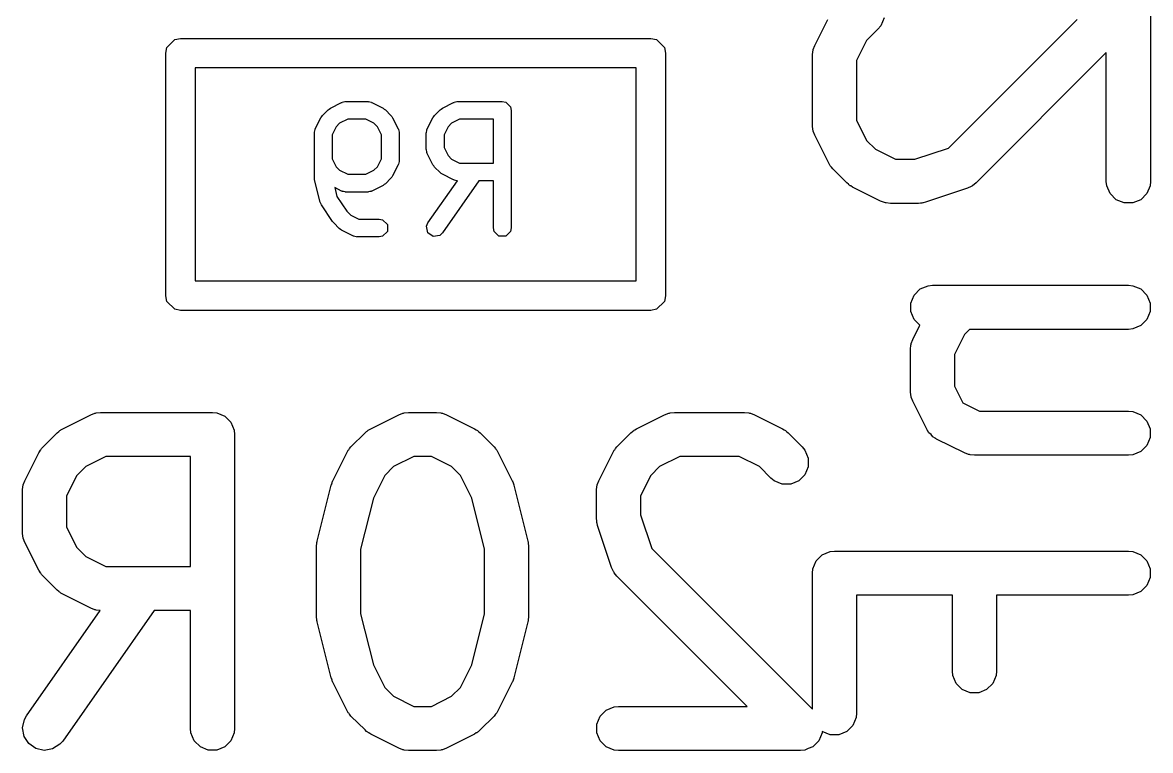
# Model space of a CAD drawing. Header units: inches. Extents: x 4.98 to 6.65, y -4.98 to -3.32.
# Drawn here: x 5.3017 to 5.4527, y -4.4539 to -4.3564 of the extents above; entities that cross this region are included whole.
import ezdxf

# ---------------------------------------------------------------- set-up
doc = ezdxf.new("R2010")
doc.units = ezdxf.units.IN
doc.header["$MEASUREMENT"] = 0
doc.layers.add('BLACK', color=250, linetype='CONTINUOUS')

msp = doc.modelspace()

# ---------------------------------------------------------------- linework, layer by layer
at = {"layer": 'BLACK', "linetype": 'CONTINUOUS'}
for p, q in [((5.45275, -4.35371), (5.45275, -4.37769)), ((5.40778, -4.3595), (5.40954, -4.356)), ((5.41707, -4.35577), (5.41663, -4.35684)), ((5.4257, -4.37324), (5.44295, -4.356)), ((5.41626, -4.35729), (5.41473, -4.35882)), ((5.41663, -4.35684), (5.41626, -4.35729)), ((5.32102, -4.35978), (5.32208, -4.35871)), ((5.32208, -4.35871), (5.32283, -4.35856)), ((5.32283, -4.35856), (5.38583, -4.35856)), ((5.38583, -4.35856), (5.38658, -4.35871)), ((5.38658, -4.35871), (5.38765, -4.35978)), ((5.41473, -4.35882), (5.41338, -4.36152)), ((5.32087, -4.36053), (5.32102, -4.35978)), ((5.32087, -4.39301), (5.32087, -4.36053)), ((5.38765, -4.35978), (5.3878, -4.36053)), ((5.3878, -4.36053), (5.3878, -4.39301)), ((5.40747, -4.36082), (5.40753, -4.36025)), ((5.40747, -4.3702), (5.40747, -4.36082)), ((5.40753, -4.36025), (5.40757, -4.36015)), ((5.40757, -4.36015), (5.40758, -4.36004)), ((5.40758, -4.36004), (5.40778, -4.3595)), ((5.44684, -4.36045), (5.42939, -4.37791)), ((5.44684, -4.37769), (5.44684, -4.36045)), ((5.41338, -4.36152), (5.41338, -4.3695)), ((5.3248, -4.3625), (5.3248, -4.39104)), ((5.38386, -4.3625), (5.3248, -4.3625)), ((5.38386, -4.39104), (5.38386, -4.3625)), ((5.34187, -4.36885), (5.34262, -4.3681)), ((5.34262, -4.3681), (5.34278, -4.368)), ((5.34278, -4.368), (5.34293, -4.36788)), ((5.34293, -4.36788), (5.34443, -4.36713)), ((5.34443, -4.36713), (5.34449, -4.36711)), ((5.34449, -4.36711), (5.3445, -4.36709)), ((5.3445, -4.36709), (5.34469, -4.36706)), ((5.34469, -4.36706), (5.34487, -4.36701)), ((5.34487, -4.36701), (5.3449, -4.36702)), ((5.3449, -4.36702), (5.34496, -4.367)), ((5.34496, -4.367), (5.34796, -4.367)), ((5.34796, -4.367), (5.34801, -4.36702)), ((5.34801, -4.36702), (5.34804, -4.36701)), ((5.34804, -4.36701), (5.34822, -4.36706)), ((5.34822, -4.36706), (5.34841, -4.36709)), ((5.34841, -4.36709), (5.34843, -4.36711)), ((5.34843, -4.36711), (5.34848, -4.36713)), ((5.34848, -4.36713), (5.34998, -4.36788)), ((5.34998, -4.36788), (5.35013, -4.368)), ((5.35013, -4.368), (5.35029, -4.3681)), ((5.35029, -4.3681), (5.35104, -4.36885)), ((5.35687, -4.36885), (5.35762, -4.3681)), ((5.35762, -4.3681), (5.35778, -4.368)), ((5.35778, -4.368), (5.35793, -4.36788)), ((5.35793, -4.36788), (5.35943, -4.36713)), ((5.35943, -4.36713), (5.35948, -4.36711)), ((5.35948, -4.36711), (5.3595, -4.36709)), ((5.3595, -4.36709), (5.35969, -4.36706)), ((5.35969, -4.36706), (5.35987, -4.36701)), ((5.35987, -4.36701), (5.3599, -4.36702)), ((5.3599, -4.36702), (5.35995, -4.367)), ((5.35995, -4.367), (5.36595, -4.367)), ((5.36595, -4.367), (5.36641, -4.36709)), ((5.36641, -4.36709), (5.36705, -4.36773)), ((5.36705, -4.36773), (5.36714, -4.36819)), ((5.36714, -4.36819), (5.36714, -4.38393)), ((5.3409, -4.37066), (5.34165, -4.36916)), ((5.34165, -4.36916), (5.34177, -4.36901)), ((5.34177, -4.36901), (5.34187, -4.36885)), ((5.34416, -4.36991), (5.34368, -4.37039)), ((5.34524, -4.36937), (5.34416, -4.36991)), ((5.34768, -4.36937), (5.34524, -4.36937)), ((5.34876, -4.36991), (5.34768, -4.36937)), ((5.34924, -4.37039), (5.34876, -4.36991)), ((5.35104, -4.36885), (5.35115, -4.36901)), ((5.35115, -4.36901), (5.35126, -4.36916)), ((5.35126, -4.36916), (5.35201, -4.37066)), ((5.3559, -4.37066), (5.35665, -4.36916)), ((5.35665, -4.36916), (5.35677, -4.36901)), ((5.35677, -4.36901), (5.35687, -4.36885)), ((5.35915, -4.36991), (5.35868, -4.37039)), ((5.36023, -4.36937), (5.35915, -4.36991)), ((5.36477, -4.36937), (5.36023, -4.36937)), ((5.36477, -4.37525), (5.36477, -4.36937)), ((5.41338, -4.3695), (5.41473, -4.3722)), ((5.34078, -4.3711), (5.34083, -4.37092)), ((5.34079, -4.37113), (5.34078, -4.3711)), ((5.34078, -4.37119), (5.34079, -4.37113)), ((5.34078, -4.37718), (5.34078, -4.37119)), ((5.34083, -4.37092), (5.34087, -4.37073)), ((5.34087, -4.37073), (5.34089, -4.37071)), ((5.34089, -4.37071), (5.3409, -4.37066)), ((5.34368, -4.37039), (5.34314, -4.37146)), ((5.34978, -4.37146), (5.34924, -4.37039)), ((5.35201, -4.37066), (5.35203, -4.37071)), ((5.35203, -4.37071), (5.35205, -4.37073)), ((5.35205, -4.37073), (5.35208, -4.37092)), ((5.35208, -4.37092), (5.35213, -4.3711)), ((5.35213, -4.3711), (5.35213, -4.37113)), ((5.35213, -4.37113), (5.35214, -4.37119)), ((5.35214, -4.37119), (5.35214, -4.37494)), ((5.35577, -4.37119), (5.35579, -4.37113)), ((5.35577, -4.37344), (5.35577, -4.37119)), ((5.35578, -4.3711), (5.35583, -4.37092)), ((5.35579, -4.37113), (5.35578, -4.3711)), ((5.35583, -4.37092), (5.35586, -4.37073)), ((5.35586, -4.37073), (5.35588, -4.37071)), ((5.35588, -4.37071), (5.3559, -4.37066)), ((5.35868, -4.37039), (5.35814, -4.37146)), ((5.40753, -4.37077), (5.40747, -4.3702)), ((5.40757, -4.37087), (5.40753, -4.37077)), ((5.40758, -4.37098), (5.40757, -4.37087)), ((5.40778, -4.37152), (5.40758, -4.37098)), ((5.34314, -4.37146), (5.34314, -4.37466)), ((5.34978, -4.37466), (5.34978, -4.37146)), ((5.35814, -4.37146), (5.35814, -4.37316)), ((5.40966, -4.37527), (5.40778, -4.37152)), ((5.41473, -4.3722), (5.41592, -4.37339)), ((5.35579, -4.37349), (5.35577, -4.37344)), ((5.35578, -4.37352), (5.35579, -4.37349)), ((5.35583, -4.3737), (5.35578, -4.37352)), ((5.35586, -4.37389), (5.35583, -4.3737)), ((5.35588, -4.37391), (5.35586, -4.37389)), ((5.3559, -4.37396), (5.35588, -4.37391)), ((5.35665, -4.37546), (5.3559, -4.37396)), ((5.35814, -4.37316), (5.35868, -4.37424)), ((5.35868, -4.37424), (5.35915, -4.37471)), ((5.41592, -4.37339), (5.41862, -4.37474)), ((5.4212, -4.37474), (5.4257, -4.37324)), ((5.34314, -4.37466), (5.34368, -4.37574)), ((5.34368, -4.37574), (5.34416, -4.37621)), ((5.34876, -4.37621), (5.34924, -4.37574)), ((5.34924, -4.37574), (5.34978, -4.37466)), ((5.35201, -4.37546), (5.35126, -4.37696)), ((5.35203, -4.37541), (5.35201, -4.37546)), ((5.35205, -4.37539), (5.35203, -4.37541)), ((5.35208, -4.3752), (5.35205, -4.37539)), ((5.35213, -4.37502), (5.35208, -4.3752)), ((5.35214, -4.37494), (5.35213, -4.37499)), ((5.35213, -4.37499), (5.35213, -4.37502)), ((5.35677, -4.37561), (5.35665, -4.37546)), ((5.35687, -4.37577), (5.35677, -4.37561)), ((5.35762, -4.37652), (5.35687, -4.37577)), ((5.35915, -4.37471), (5.36023, -4.37525)), ((5.36023, -4.37525), (5.36477, -4.37525)), ((5.40982, -4.37551), (5.40966, -4.37527)), ((5.40985, -4.37559), (5.40982, -4.37551)), ((5.40991, -4.37567), (5.40985, -4.37559)), ((5.40997, -4.37576), (5.40991, -4.37567)), ((5.41003, -4.37581), (5.40997, -4.37576)), ((5.41021, -4.37603), (5.41003, -4.37581)), ((5.41862, -4.37474), (5.4212, -4.37474)), ((5.3408, -4.37733), (5.34078, -4.37718)), ((5.34081, -4.37747), (5.3408, -4.37733)), ((5.34156, -4.38047), (5.34081, -4.37747)), ((5.34416, -4.37621), (5.34524, -4.37675)), ((5.34524, -4.37675), (5.34768, -4.37675)), ((5.34768, -4.37675), (5.34876, -4.37621)), ((5.35104, -4.37727), (5.35029, -4.37802)), ((5.35115, -4.37711), (5.35104, -4.37727)), ((5.35126, -4.37696), (5.35115, -4.37711)), ((5.35778, -4.37663), (5.35762, -4.37652)), ((5.35793, -4.37674), (5.35778, -4.37663)), ((5.35943, -4.37749), (5.35793, -4.37674)), ((5.41209, -4.37791), (5.41021, -4.37603)), ((5.34443, -4.37899), (5.34351, -4.37853)), ((5.34351, -4.37853), (5.3438, -4.3797)), ((5.34449, -4.37901), (5.34443, -4.37899)), ((5.34848, -4.37899), (5.34843, -4.37901)), ((5.34998, -4.37824), (5.34848, -4.37899)), ((5.35013, -4.37813), (5.34998, -4.37824)), ((5.35029, -4.37802), (5.35013, -4.37813)), ((5.35599, -4.38326), (5.35994, -4.37761)), ((5.36282, -4.37762), (5.35792, -4.38461)), ((5.35948, -4.37751), (5.35943, -4.37749)), ((5.3595, -4.37753), (5.35948, -4.37751)), ((5.35969, -4.37756), (5.3595, -4.37753)), ((5.35987, -4.37761), (5.35969, -4.37756)), ((5.3599, -4.3776), (5.35987, -4.37761)), ((5.35994, -4.37761), (5.3599, -4.3776)), ((5.36477, -4.37762), (5.36282, -4.37762)), ((5.36477, -4.38393), (5.36477, -4.37762)), ((5.41231, -4.37809), (5.41209, -4.37791)), ((5.41237, -4.37815), (5.41231, -4.37809)), ((5.41245, -4.37821), (5.41237, -4.37815)), ((5.41254, -4.37828), (5.41245, -4.37821)), ((5.41261, -4.37831), (5.41254, -4.37828)), ((5.41285, -4.37846), (5.41261, -4.37831)), ((5.4166, -4.38034), (5.41285, -4.37846)), ((5.42823, -4.37862), (5.42261, -4.3805)), ((5.42876, -4.37839), (5.42823, -4.37862)), ((5.42884, -4.37832), (5.42876, -4.37839)), ((5.42894, -4.37828), (5.42884, -4.37832)), ((5.42939, -4.37791), (5.42894, -4.37828)), ((5.4469, -4.37827), (5.44684, -4.37769)), ((5.44734, -4.37934), (5.4469, -4.37827)), ((5.45269, -4.37827), (5.45225, -4.37934)), ((5.45275, -4.37769), (5.45269, -4.37827)), ((5.34165, -4.38065), (5.34156, -4.38047)), ((5.3438, -4.3797), (5.34512, -4.38168)), ((5.3445, -4.37903), (5.34449, -4.37901)), ((5.34469, -4.37906), (5.3445, -4.37903)), ((5.34487, -4.37911), (5.34469, -4.37906)), ((5.3449, -4.3791), (5.34487, -4.37911)), ((5.34496, -4.37912), (5.3449, -4.3791)), ((5.34796, -4.37912), (5.34496, -4.37912)), ((5.34801, -4.3791), (5.34796, -4.37912)), ((5.34804, -4.37911), (5.34801, -4.3791)), ((5.34822, -4.37906), (5.34804, -4.37911)), ((5.34841, -4.37903), (5.34822, -4.37906)), ((5.34843, -4.37901), (5.34841, -4.37903)), ((5.41715, -4.38054), (5.4166, -4.38034)), ((5.42261, -4.3805), (5.42232, -4.38056)), ((5.44816, -4.38015), (5.44734, -4.37934)), ((5.44922, -4.38059), (5.44816, -4.38015)), ((5.45144, -4.38015), (5.45037, -4.38059)), ((5.45225, -4.37934), (5.45144, -4.38015)), ((5.34172, -4.38084), (5.34165, -4.38065)), ((5.34322, -4.38309), (5.34172, -4.38084)), ((5.34512, -4.38168), (5.34566, -4.38221)), ((5.41725, -4.38055), (5.41715, -4.38054)), ((5.41735, -4.38059), (5.41725, -4.38055)), ((5.41792, -4.38065), (5.41735, -4.38059)), ((5.42167, -4.38065), (5.41792, -4.38065)), ((5.42197, -4.38062), (5.42167, -4.38065)), ((5.42204, -4.38062), (5.42197, -4.38062)), ((5.42215, -4.3806), (5.42204, -4.38062)), ((5.42225, -4.38059), (5.42215, -4.3806)), ((5.42232, -4.38056), (5.42225, -4.38059)), ((5.45037, -4.38059), (5.44922, -4.38059)), ((5.34331, -4.38317), (5.34322, -4.38309)), ((5.34337, -4.38327), (5.34331, -4.38317)), ((5.34412, -4.38402), (5.34337, -4.38327)), ((5.34566, -4.38221), (5.34674, -4.38275)), ((5.34674, -4.38275), (5.34946, -4.38275)), ((5.34946, -4.38275), (5.34991, -4.38284)), ((5.34991, -4.38284), (5.35055, -4.38348)), ((5.35055, -4.38348), (5.35055, -4.38439)), ((5.3558, -4.38368), (5.35599, -4.38326)), ((5.34428, -4.38412), (5.34412, -4.38402)), ((5.34443, -4.38424), (5.34428, -4.38412)), ((5.34593, -4.38499), (5.34443, -4.38424)), ((5.34599, -4.38501), (5.34593, -4.38499)), ((5.346, -4.38503), (5.34599, -4.38501)), ((5.34619, -4.38506), (5.346, -4.38503)), ((5.34991, -4.38503), (5.34946, -4.38512)), ((5.35055, -4.38439), (5.34991, -4.38503)), ((5.35596, -4.38457), (5.3558, -4.38368)), ((5.3567, -4.38509), (5.35596, -4.38457)), ((5.35759, -4.38493), (5.3567, -4.38509)), ((5.35792, -4.38461), (5.35759, -4.38493)), ((5.36486, -4.38439), (5.36477, -4.38393)), ((5.3655, -4.38503), (5.36486, -4.38439)), ((5.36641, -4.38503), (5.3655, -4.38503)), ((5.36705, -4.38439), (5.36641, -4.38503)), ((5.36714, -4.38393), (5.36705, -4.38439)), ((5.34637, -4.38511), (5.34619, -4.38506)), ((5.3464, -4.3851), (5.34637, -4.38511)), ((5.34646, -4.38512), (5.3464, -4.3851)), ((5.34946, -4.38512), (5.34646, -4.38512)), ((5.3248, -4.39104), (5.38386, -4.39104)), ((5.42109, -4.39293), (5.42191, -4.39211)), ((5.42191, -4.39211), (5.42297, -4.39167)), ((5.42297, -4.39167), (5.42355, -4.39162)), ((5.42355, -4.39162), (5.4498, -4.39162)), ((5.4498, -4.39162), (5.45037, -4.39167)), ((5.45037, -4.39167), (5.45144, -4.39211)), ((5.45144, -4.39211), (5.45225, -4.39293)), ((5.32102, -4.39377), (5.32087, -4.39301)), ((5.32208, -4.39483), (5.32102, -4.39377)), ((5.38765, -4.39377), (5.38658, -4.39483)), ((5.3878, -4.39301), (5.38765, -4.39377)), ((5.42065, -4.39399), (5.42109, -4.39293)), ((5.42065, -4.39514), (5.42065, -4.39399)), ((5.45225, -4.39293), (5.45269, -4.39399)), ((5.45269, -4.39399), (5.45269, -4.39514)), ((5.32283, -4.39498), (5.32208, -4.39483)), ((5.38583, -4.39498), (5.32283, -4.39498)), ((5.38658, -4.39483), (5.38583, -4.39498)), ((5.42109, -4.39621), (5.42065, -4.39514)), ((5.45269, -4.39514), (5.45225, -4.39621)), ((5.42091, -4.39887), (5.42186, -4.39697)), ((5.42186, -4.39697), (5.42109, -4.39621)), ((5.45144, -4.39702), (5.45037, -4.39746)), ((5.45225, -4.39621), (5.45144, -4.39702)), ((5.42785, -4.39819), (5.4265, -4.40089)), ((5.42852, -4.39752), (5.42785, -4.39819)), ((5.4498, -4.39752), (5.42852, -4.39752)), ((5.45037, -4.39746), (5.4498, -4.39752)), ((5.4206, -4.40019), (5.42065, -4.39962)), ((5.42065, -4.39962), (5.42069, -4.39952)), ((5.42069, -4.39952), (5.4207, -4.39941)), ((5.4207, -4.39941), (5.42091, -4.39887)), ((5.4206, -4.40582), (5.4206, -4.40019)), ((5.4265, -4.40089), (5.4265, -4.40512)), ((5.42065, -4.40639), (5.4206, -4.40582)), ((5.4265, -4.40512), (5.42762, -4.40737)), ((5.42069, -4.40649), (5.42065, -4.40639)), ((5.4207, -4.4066), (5.42069, -4.40649)), ((5.42091, -4.40714), (5.4207, -4.4066)), ((5.42278, -4.41089), (5.42091, -4.40714)), ((5.42762, -4.40737), (5.42987, -4.40849)), ((5.30708, -4.41084), (5.31083, -4.40897)), ((5.31083, -4.40897), (5.31137, -4.40876)), ((5.31137, -4.40876), (5.31147, -4.40875)), ((5.31147, -4.40875), (5.31157, -4.40871)), ((5.31157, -4.40871), (5.31215, -4.40865)), ((5.31215, -4.40865), (5.32715, -4.40865)), ((5.32715, -4.40865), (5.32772, -4.40871)), ((5.32772, -4.40871), (5.32879, -4.40915)), ((5.32879, -4.40915), (5.3296, -4.40997)), ((5.34832, -4.41084), (5.35207, -4.40897)), ((5.35207, -4.40897), (5.35261, -4.40876)), ((5.35261, -4.40876), (5.35272, -4.40875)), ((5.35272, -4.40875), (5.35282, -4.40871)), ((5.35282, -4.40871), (5.35339, -4.40865)), ((5.35339, -4.40865), (5.35714, -4.40865)), ((5.35714, -4.40865), (5.35772, -4.40871)), ((5.35772, -4.40871), (5.35782, -4.40875)), ((5.35782, -4.40875), (5.35792, -4.40876)), ((5.35792, -4.40876), (5.35846, -4.40897)), ((5.35846, -4.40897), (5.36221, -4.41084)), ((5.38394, -4.41084), (5.38769, -4.40897)), ((5.38769, -4.40897), (5.38823, -4.40876)), ((5.38823, -4.40876), (5.38834, -4.40875)), ((5.38834, -4.40875), (5.38844, -4.40871)), ((5.38844, -4.40871), (5.38901, -4.40865)), ((5.38901, -4.40865), (5.39839, -4.40865)), ((5.39839, -4.40865), (5.39896, -4.40871)), ((5.39896, -4.40871), (5.39906, -4.40875)), ((5.39906, -4.40875), (5.39917, -4.40876)), ((5.39917, -4.40876), (5.39971, -4.40897)), ((5.39971, -4.40897), (5.40346, -4.41084)), ((5.42987, -4.40849), (5.4498, -4.40849)), ((5.4498, -4.40849), (5.45037, -4.40854)), ((5.45037, -4.40854), (5.45144, -4.40899)), ((5.45144, -4.40899), (5.45225, -4.4098)), ((5.3296, -4.40997), (5.33004, -4.41103)), ((5.45225, -4.4098), (5.45269, -4.41086)), ((5.30444, -4.41327), (5.30631, -4.41139)), ((5.30631, -4.41139), (5.30654, -4.41121)), ((5.30654, -4.41121), (5.30659, -4.41115)), ((5.30659, -4.41115), (5.30668, -4.41109)), ((5.30668, -4.41109), (5.30676, -4.41103)), ((5.30676, -4.41103), (5.30683, -4.411)), ((5.30683, -4.411), (5.30708, -4.41084)), ((5.33004, -4.41103), (5.3301, -4.41161)), ((5.3301, -4.41161), (5.3301, -4.45098)), ((5.34568, -4.41327), (5.34756, -4.41139)), ((5.34756, -4.41139), (5.34778, -4.41121)), ((5.34778, -4.41121), (5.34783, -4.41115)), ((5.34783, -4.41115), (5.34792, -4.41109)), ((5.34792, -4.41109), (5.348, -4.41103)), ((5.348, -4.41103), (5.34808, -4.411)), ((5.34808, -4.411), (5.34832, -4.41084)), ((5.36221, -4.41084), (5.36246, -4.411)), ((5.36246, -4.411), (5.36253, -4.41103)), ((5.36253, -4.41103), (5.36261, -4.41109)), ((5.36261, -4.41109), (5.3627, -4.41115)), ((5.3627, -4.41115), (5.36275, -4.41121)), ((5.36275, -4.41121), (5.36298, -4.41139)), ((5.36298, -4.41139), (5.36486, -4.41327)), ((5.3813, -4.41327), (5.38318, -4.41139)), ((5.38318, -4.41139), (5.3834, -4.41121)), ((5.3834, -4.41121), (5.38345, -4.41115)), ((5.38345, -4.41115), (5.38354, -4.41109)), ((5.38354, -4.41109), (5.38362, -4.41103)), ((5.38362, -4.41103), (5.3837, -4.411)), ((5.3837, -4.411), (5.38394, -4.41084)), ((5.40346, -4.41084), (5.40371, -4.411)), ((5.40371, -4.411), (5.40378, -4.41103)), ((5.40378, -4.41103), (5.40386, -4.41109)), ((5.40386, -4.41109), (5.40395, -4.41115)), ((5.40395, -4.41115), (5.404, -4.41121)), ((5.404, -4.41121), (5.40423, -4.41139)), ((5.40423, -4.41139), (5.4061, -4.41327)), ((5.42284, -4.41098), (5.42278, -4.41089)), ((5.42286, -4.41103), (5.42284, -4.41098)), ((5.42291, -4.41108), (5.42286, -4.41103)), ((5.42309, -4.41138), (5.42291, -4.41108)), ((5.42337, -4.41162), (5.42309, -4.41138)), ((5.42361, -4.4119), (5.42337, -4.41162)), ((5.42391, -4.41208), (5.42361, -4.4119)), ((5.42396, -4.41213), (5.42391, -4.41208)), ((5.42401, -4.41215), (5.42396, -4.41213)), ((5.4241, -4.41221), (5.42401, -4.41215)), ((5.42785, -4.41408), (5.4241, -4.41221)), ((5.45269, -4.41202), (5.45225, -4.41308)), ((5.45269, -4.41086), (5.45269, -4.41202)), ((5.30404, -4.41379), (5.30407, -4.41372)), ((5.30407, -4.41372), (5.30414, -4.41364)), ((5.30414, -4.41364), (5.30419, -4.41355)), ((5.30419, -4.41355), (5.30425, -4.4135)), ((5.30425, -4.4135), (5.30444, -4.41327)), ((5.34528, -4.41379), (5.34531, -4.41372)), ((5.34531, -4.41372), (5.34538, -4.41364)), ((5.34538, -4.41364), (5.34544, -4.41355)), ((5.34544, -4.41355), (5.3455, -4.4135)), ((5.3455, -4.4135), (5.34568, -4.41327)), ((5.36486, -4.41327), (5.36504, -4.4135)), ((5.36504, -4.4135), (5.3651, -4.41355)), ((5.3651, -4.41355), (5.36516, -4.41364)), ((5.36516, -4.41364), (5.36522, -4.41372)), ((5.36522, -4.41372), (5.36525, -4.41379)), ((5.3809, -4.41379), (5.38093, -4.41372)), ((5.38093, -4.41372), (5.381, -4.41364)), ((5.381, -4.41364), (5.38106, -4.41355)), ((5.38106, -4.41355), (5.38112, -4.4135)), ((5.38112, -4.4135), (5.3813, -4.41327)), ((5.4061, -4.41327), (5.40647, -4.41372)), ((5.40647, -4.41372), (5.40691, -4.41478)), ((5.45225, -4.41308), (5.45144, -4.4139)), ((5.30201, -4.41779), (5.30388, -4.41404)), ((5.30388, -4.41404), (5.30404, -4.41379)), ((5.31285, -4.41456), (5.31015, -4.41591)), ((5.32419, -4.41456), (5.31285, -4.41456)), ((5.32419, -4.42928), (5.32419, -4.41456)), ((5.34325, -4.41779), (5.34513, -4.41404)), ((5.34513, -4.41404), (5.34528, -4.41379)), ((5.35409, -4.41456), (5.35139, -4.41591)), ((5.35645, -4.41456), (5.35409, -4.41456)), ((5.35914, -4.41591), (5.35645, -4.41456)), ((5.36525, -4.41379), (5.36541, -4.41404)), ((5.36541, -4.41404), (5.36728, -4.41779)), ((5.37887, -4.41779), (5.38075, -4.41404)), ((5.38075, -4.41404), (5.3809, -4.41379)), ((5.38971, -4.41456), (5.38701, -4.41591)), ((5.39769, -4.41456), (5.38971, -4.41456)), ((5.40039, -4.41591), (5.39769, -4.41456)), ((5.40691, -4.41478), (5.40691, -4.41593)), ((5.42839, -4.41429), (5.42785, -4.41408)), ((5.4285, -4.4143), (5.42839, -4.41429)), ((5.4286, -4.41434), (5.4285, -4.4143)), ((5.42917, -4.41439), (5.4286, -4.41434)), ((5.4498, -4.41439), (5.42917, -4.41439)), ((5.45037, -4.41434), (5.4498, -4.41439)), ((5.45144, -4.4139), (5.45037, -4.41434)), ((5.31015, -4.41591), (5.30895, -4.41711)), ((5.35139, -4.41591), (5.3502, -4.41711)), ((5.36034, -4.41711), (5.35914, -4.41591)), ((5.38701, -4.41591), (5.38582, -4.41711)), ((5.40192, -4.41744), (5.40039, -4.41591)), ((5.40691, -4.41593), (5.40647, -4.417)), ((5.3018, -4.41833), (5.30201, -4.41779)), ((5.30895, -4.41711), (5.3076, -4.4198)), ((5.34305, -4.41833), (5.34314, -4.41809)), ((5.34314, -4.41809), (5.34322, -4.41784)), ((5.34322, -4.41784), (5.34324, -4.41783)), ((5.34324, -4.41783), (5.34325, -4.41779)), ((5.3502, -4.41711), (5.34868, -4.42014)), ((5.36186, -4.42014), (5.36034, -4.41711)), ((5.36728, -4.41779), (5.3673, -4.41783)), ((5.3673, -4.41783), (5.36731, -4.41784)), ((5.36731, -4.41784), (5.3674, -4.41809)), ((5.3674, -4.41809), (5.36749, -4.41833)), ((5.37867, -4.41833), (5.37887, -4.41779)), ((5.38582, -4.41711), (5.38447, -4.4198)), ((5.40237, -4.41781), (5.40192, -4.41744)), ((5.40344, -4.41825), (5.40237, -4.41781)), ((5.40459, -4.41825), (5.40344, -4.41825)), ((5.40565, -4.41781), (5.40459, -4.41825)), ((5.40647, -4.417), (5.40565, -4.41781)), ((5.3017, -4.41911), (5.30175, -4.41853)), ((5.3017, -4.42473), (5.3017, -4.41911)), ((5.30175, -4.41853), (5.30179, -4.41843)), ((5.30179, -4.41843), (5.3018, -4.41833)), ((5.34115, -4.42589), (5.34303, -4.41839)), ((5.34303, -4.41839), (5.34304, -4.41835)), ((5.34304, -4.41835), (5.34305, -4.41833)), ((5.36749, -4.41833), (5.36749, -4.41835)), ((5.36749, -4.41835), (5.36751, -4.41839)), ((5.36751, -4.41839), (5.36938, -4.42589)), ((5.37856, -4.41911), (5.37862, -4.41853)), ((5.37856, -4.42286), (5.37856, -4.41911)), ((5.37862, -4.41853), (5.37866, -4.41843)), ((5.37866, -4.41843), (5.37867, -4.41833)), ((5.3076, -4.4198), (5.3076, -4.42403)), ((5.34868, -4.42014), (5.34697, -4.42697)), ((5.36356, -4.42697), (5.36186, -4.42014)), ((5.38447, -4.4198), (5.38447, -4.42238)), ((5.38447, -4.42238), (5.38597, -4.42688)), ((5.3076, -4.42403), (5.30895, -4.42673)), ((5.37859, -4.42315), (5.37856, -4.42286)), ((5.37859, -4.42322), (5.37859, -4.42315)), ((5.37861, -4.42333), (5.37859, -4.42322)), ((5.37862, -4.42343), (5.37861, -4.42333)), ((5.37865, -4.4235), (5.37862, -4.42343)), ((5.37871, -4.42379), (5.37865, -4.4235)), ((5.38059, -4.42941), (5.37871, -4.42379)), ((5.30175, -4.42531), (5.3017, -4.42473)), ((5.30179, -4.4254), (5.30175, -4.42531)), ((5.3018, -4.42551), (5.30179, -4.4254)), ((5.30201, -4.42605), (5.3018, -4.42551)), ((5.30388, -4.4298), (5.30201, -4.42605)), ((5.30895, -4.42673), (5.31015, -4.42793)), ((5.34107, -4.42646), (5.3411, -4.42625)), ((5.34108, -4.4265), (5.34107, -4.42646)), ((5.34107, -4.42661), (5.34108, -4.4265)), ((5.34107, -4.43598), (5.34107, -4.42661)), ((5.3411, -4.42625), (5.34112, -4.42603)), ((5.34112, -4.42603), (5.34114, -4.42599)), ((5.34114, -4.42599), (5.34115, -4.42589)), ((5.34697, -4.42697), (5.34697, -4.43562)), ((5.36356, -4.43562), (5.36356, -4.42697)), ((5.36938, -4.42589), (5.3694, -4.42599)), ((5.3694, -4.42599), (5.36941, -4.42603)), ((5.36941, -4.42603), (5.36943, -4.42625)), ((5.36943, -4.42625), (5.36947, -4.42646)), ((5.36947, -4.42646), (5.36946, -4.4265)), ((5.36946, -4.4265), (5.36947, -4.42661)), ((5.36947, -4.42661), (5.36947, -4.43598)), ((5.38597, -4.42688), (5.40747, -4.44839)), ((5.40879, -4.42773), (5.40985, -4.42729)), ((5.40985, -4.42729), (5.41043, -4.42724)), ((5.41043, -4.42724), (5.4498, -4.42724)), ((5.4498, -4.42724), (5.45037, -4.42729)), ((5.45037, -4.42729), (5.45144, -4.42773)), ((5.31015, -4.42793), (5.31285, -4.42928)), ((5.40753, -4.42961), (5.40797, -4.42855)), ((5.40797, -4.42855), (5.40879, -4.42773)), ((5.45144, -4.42773), (5.45225, -4.42855)), ((5.45225, -4.42855), (5.45269, -4.42961)), ((5.30404, -4.43005), (5.30388, -4.4298)), ((5.30407, -4.43012), (5.30404, -4.43005)), ((5.30414, -4.4302), (5.30407, -4.43012)), ((5.30419, -4.43029), (5.30414, -4.4302)), ((5.30425, -4.43034), (5.30419, -4.43029)), ((5.30444, -4.43057), (5.30425, -4.43034)), ((5.31285, -4.42928), (5.32419, -4.42928)), ((5.38082, -4.42994), (5.38059, -4.42941)), ((5.38089, -4.43002), (5.38082, -4.42994)), ((5.38093, -4.43012), (5.38089, -4.43002)), ((5.3813, -4.43057), (5.38093, -4.43012)), ((5.40747, -4.43019), (5.40753, -4.42961)), ((5.40747, -4.44839), (5.40747, -4.43019)), ((5.45269, -4.42961), (5.45269, -4.43076)), ((5.30631, -4.43244), (5.30444, -4.43057)), ((5.39876, -4.44802), (5.3813, -4.43057)), ((5.45225, -4.43183), (5.45144, -4.43264)), ((5.45269, -4.43076), (5.45225, -4.43183)), ((5.30654, -4.43263), (5.30631, -4.43244)), ((5.30659, -4.43269), (5.30654, -4.43263)), ((5.30668, -4.43274), (5.30659, -4.43269)), ((5.30676, -4.43281), (5.30668, -4.43274)), ((5.30683, -4.43284), (5.30676, -4.43281)), ((5.30708, -4.433), (5.30683, -4.43284)), ((5.31083, -4.43487), (5.30708, -4.433)), ((5.42622, -4.43314), (5.41338, -4.43314)), ((5.41338, -4.43314), (5.41338, -4.44894)), ((5.42622, -4.44331), (5.42622, -4.43314)), ((5.4498, -4.43314), (5.43213, -4.43314)), ((5.43213, -4.43314), (5.43213, -4.44331)), ((5.45037, -4.43308), (5.4498, -4.43314)), ((5.45144, -4.43264), (5.45037, -4.43308)), ((5.31137, -4.43508), (5.31083, -4.43487)), ((5.30223, -4.44928), (5.3121, -4.43518)), ((5.31931, -4.43518), (5.30707, -4.45267)), ((5.31147, -4.43508), (5.31137, -4.43508)), ((5.31157, -4.43513), (5.31147, -4.43508)), ((5.3121, -4.43518), (5.31157, -4.43513)), ((5.32419, -4.43518), (5.31931, -4.43518)), ((5.32419, -4.45098), (5.32419, -4.43518)), ((5.34108, -4.43608), (5.34107, -4.43598)), ((5.34107, -4.43612), (5.34108, -4.43608)), ((5.3411, -4.43634), (5.34107, -4.43612)), ((5.34112, -4.43656), (5.3411, -4.43634)), ((5.34697, -4.43562), (5.34868, -4.44245)), ((5.36186, -4.44245), (5.36356, -4.43562)), ((5.36943, -4.43634), (5.36941, -4.43656)), ((5.36947, -4.43612), (5.36943, -4.43634)), ((5.36947, -4.43598), (5.36946, -4.43608)), ((5.36946, -4.43608), (5.36947, -4.43612)), ((5.34114, -4.4366), (5.34112, -4.43656)), ((5.34115, -4.4367), (5.34114, -4.4366)), ((5.34303, -4.44419), (5.34115, -4.4367)), ((5.36938, -4.4367), (5.36751, -4.44419)), ((5.3694, -4.4366), (5.36938, -4.4367)), ((5.36941, -4.43656), (5.3694, -4.4366)), ((5.34868, -4.44245), (5.3502, -4.44548)), ((5.36034, -4.44548), (5.36186, -4.44245)), ((5.42628, -4.44389), (5.42622, -4.44331)), ((5.42672, -4.44495), (5.42628, -4.44389)), ((5.43207, -4.44389), (5.43163, -4.44495)), ((5.43213, -4.44331), (5.43207, -4.44389)), ((5.34304, -4.44424), (5.34303, -4.44419)), ((5.34305, -4.44426), (5.34304, -4.44424)), ((5.34314, -4.4445), (5.34305, -4.44426)), ((5.34322, -4.44474), (5.34314, -4.4445)), ((5.34324, -4.44476), (5.34322, -4.44474)), ((5.34325, -4.4448), (5.34324, -4.44476)), ((5.34513, -4.44855), (5.34325, -4.4448)), ((5.36728, -4.4448), (5.36541, -4.44855)), ((5.3673, -4.44476), (5.36728, -4.4448)), ((5.36731, -4.44474), (5.3673, -4.44476)), ((5.3674, -4.4445), (5.36731, -4.44474)), ((5.36749, -4.44426), (5.3674, -4.4445)), ((5.36751, -4.44419), (5.36749, -4.44424)), ((5.36749, -4.44424), (5.36749, -4.44426)), ((5.42753, -4.44577), (5.42672, -4.44495)), ((5.43163, -4.44495), (5.43081, -4.44577)), ((5.3502, -4.44548), (5.35139, -4.44668)), ((5.35139, -4.44668), (5.35409, -4.44802)), ((5.35645, -4.44802), (5.35914, -4.44668)), ((5.35914, -4.44668), (5.36034, -4.44548)), ((5.4286, -4.44621), (5.42753, -4.44577)), ((5.42975, -4.44621), (5.4286, -4.44621)), ((5.43081, -4.44577), (5.42975, -4.44621)), ((5.35409, -4.44802), (5.35645, -4.44802)), ((5.37987, -4.44852), (5.38094, -4.44808)), ((5.38094, -4.44808), (5.38151, -4.44802)), ((5.38151, -4.44802), (5.39876, -4.44802)), ((5.3017, -4.45091), (5.30195, -4.44979)), ((5.30195, -4.44979), (5.30223, -4.44928)), ((5.34528, -4.4488), (5.34513, -4.44855)), ((5.34531, -4.44887), (5.34528, -4.4488)), ((5.34538, -4.44895), (5.34531, -4.44887)), ((5.34544, -4.44904), (5.34538, -4.44895)), ((5.3455, -4.44909), (5.34544, -4.44904)), ((5.34568, -4.44932), (5.3455, -4.44909)), ((5.34756, -4.45119), (5.34568, -4.44932)), ((5.36486, -4.44932), (5.36298, -4.45119)), ((5.36504, -4.44909), (5.36486, -4.44932)), ((5.3651, -4.44904), (5.36504, -4.44909)), ((5.36516, -4.44895), (5.3651, -4.44904)), ((5.36522, -4.44887), (5.36516, -4.44895)), ((5.36525, -4.4488), (5.36522, -4.44887)), ((5.36541, -4.44855), (5.36525, -4.4488)), ((5.37862, -4.4504), (5.37906, -4.44934)), ((5.37906, -4.44934), (5.37987, -4.44852)), ((5.41332, -4.44951), (5.41288, -4.45058)), ((5.41338, -4.44894), (5.41332, -4.44951)), ((5.3019, -4.45205), (5.3017, -4.45091)), ((5.32425, -4.45155), (5.32419, -4.45098)), ((5.3301, -4.45098), (5.33004, -4.45155)), ((5.34778, -4.45138), (5.34756, -4.45119)), ((5.34783, -4.45144), (5.34778, -4.45138)), ((5.34792, -4.45149), (5.34783, -4.45144)), ((5.348, -4.45156), (5.34792, -4.45149)), ((5.36261, -4.45149), (5.36253, -4.45156)), ((5.3627, -4.45144), (5.36261, -4.45149)), ((5.36275, -4.45138), (5.3627, -4.45144)), ((5.36298, -4.45119), (5.36275, -4.45138)), ((5.37862, -4.45155), (5.37862, -4.4504)), ((5.40879, -4.45139), (5.40878, -4.45139)), ((5.40878, -4.45139), (5.40878, -4.45155)), ((5.40985, -4.45183), (5.40879, -4.45139)), ((5.41207, -4.45139), (5.411, -4.45183)), ((5.41288, -4.45058), (5.41207, -4.45139)), ((5.30252, -4.45302), (5.3019, -4.45205)), ((5.30707, -4.45267), (5.30669, -4.45311)), ((5.32469, -4.45262), (5.32425, -4.45155)), ((5.32551, -4.45343), (5.32469, -4.45262)), ((5.3296, -4.45262), (5.32879, -4.45343)), ((5.33004, -4.45155), (5.3296, -4.45262)), ((5.34808, -4.45159), (5.348, -4.45156)), ((5.34832, -4.45174), (5.34808, -4.45159)), ((5.35207, -4.45362), (5.34832, -4.45174)), ((5.36221, -4.45174), (5.35846, -4.45362)), ((5.36246, -4.45159), (5.36221, -4.45174)), ((5.36253, -4.45156), (5.36246, -4.45159)), ((5.37906, -4.45262), (5.37862, -4.45155)), ((5.37987, -4.45343), (5.37906, -4.45262)), ((5.40834, -4.45262), (5.40753, -4.45343)), ((5.40878, -4.45155), (5.40834, -4.45262)), ((5.411, -4.45183), (5.40985, -4.45183)), ((5.30346, -4.45368), (5.30252, -4.45302)), ((5.30459, -4.45393), (5.30346, -4.45368)), ((5.30572, -4.45373), (5.30459, -4.45393)), ((5.30669, -4.45311), (5.30572, -4.45373)), ((5.32657, -4.45387), (5.32551, -4.45343)), ((5.32772, -4.45387), (5.32657, -4.45387)), ((5.32879, -4.45343), (5.32772, -4.45387)), ((5.35261, -4.45383), (5.35207, -4.45362)), ((5.35272, -4.45383), (5.35261, -4.45383)), ((5.35282, -4.45387), (5.35272, -4.45383)), ((5.35339, -4.45393), (5.35282, -4.45387)), ((5.35714, -4.45393), (5.35339, -4.45393)), ((5.35772, -4.45387), (5.35714, -4.45393)), ((5.35782, -4.45383), (5.35772, -4.45387)), ((5.35792, -4.45383), (5.35782, -4.45383)), ((5.35846, -4.45362), (5.35792, -4.45383)), ((5.38094, -4.45387), (5.37987, -4.45343)), ((5.38151, -4.45393), (5.38094, -4.45387)), ((5.40589, -4.45393), (5.38151, -4.45393)), ((5.40646, -4.45387), (5.40589, -4.45393)), ((5.40693, -4.45368), (5.40646, -4.45387)), ((5.40753, -4.45343), (5.40693, -4.45368))]:
    msp.add_line(p, q, dxfattribs=at)

doc.saveas('drawing.dxf')
